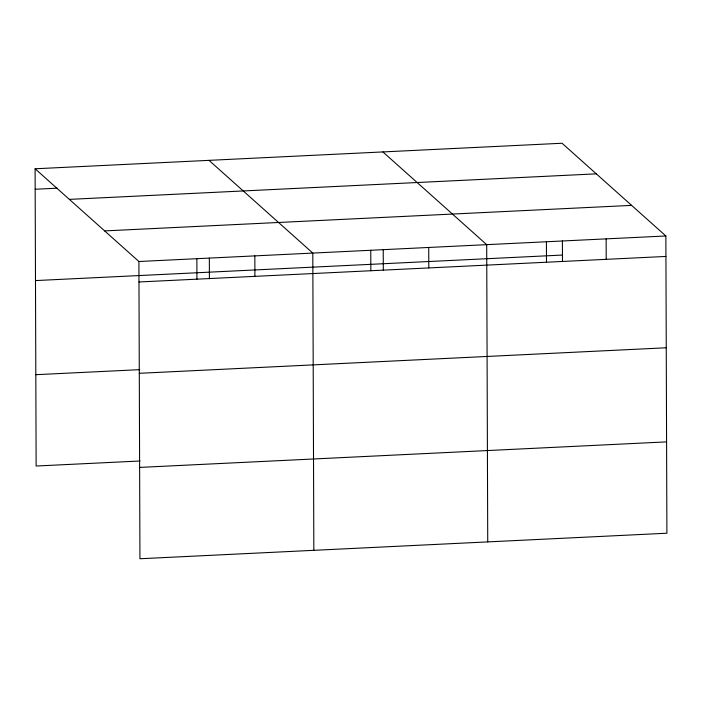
<?xml version="1.0" encoding="UTF-8"?>
<svg xmlns="http://www.w3.org/2000/svg" width="702" height="702" viewBox="0 0 702 702"><rect width="100%" height="100%" fill="white"/><g stroke="black" fill="none" stroke-linecap="round" stroke-linejoin="round"><path stroke-width="1.05" d="M35.1 168.778L562.056 143.252L665.865 235.977L666.9 533.222L139.944 558.748L138.899 261.504L35.1 168.778L36.135 466.023L140.04 460.995M35.17 189.25L57.046 188.189M69.358 199.377L596.314 173.85M104.651 230.905L631.607 205.379M138.899 261.504L665.865 235.977M35.486 280.581L562.451 255.054M138.97 281.976L665.935 256.441M35.82 374.692L139.716 369.656M139.294 373.306L666.251 347.78M139.619 467.409L666.584 441.883M382.897 151.93L486.697 244.656L487.732 541.9M208.994 160.354L312.802 253.08L313.838 550.324M606.142 238.864L606.212 259.336M562.399 240.918L562.477 261.618M546.419 241.76L546.489 262.232M428.729 247.464L428.799 267.936M383.231 249.605L383.31 270.305M370.761 250.272L370.84 270.744M254.835 255.888L254.905 276.36M209.336 258.029L209.407 278.729M196.867 258.696L196.937 279.168"/></g></svg>
